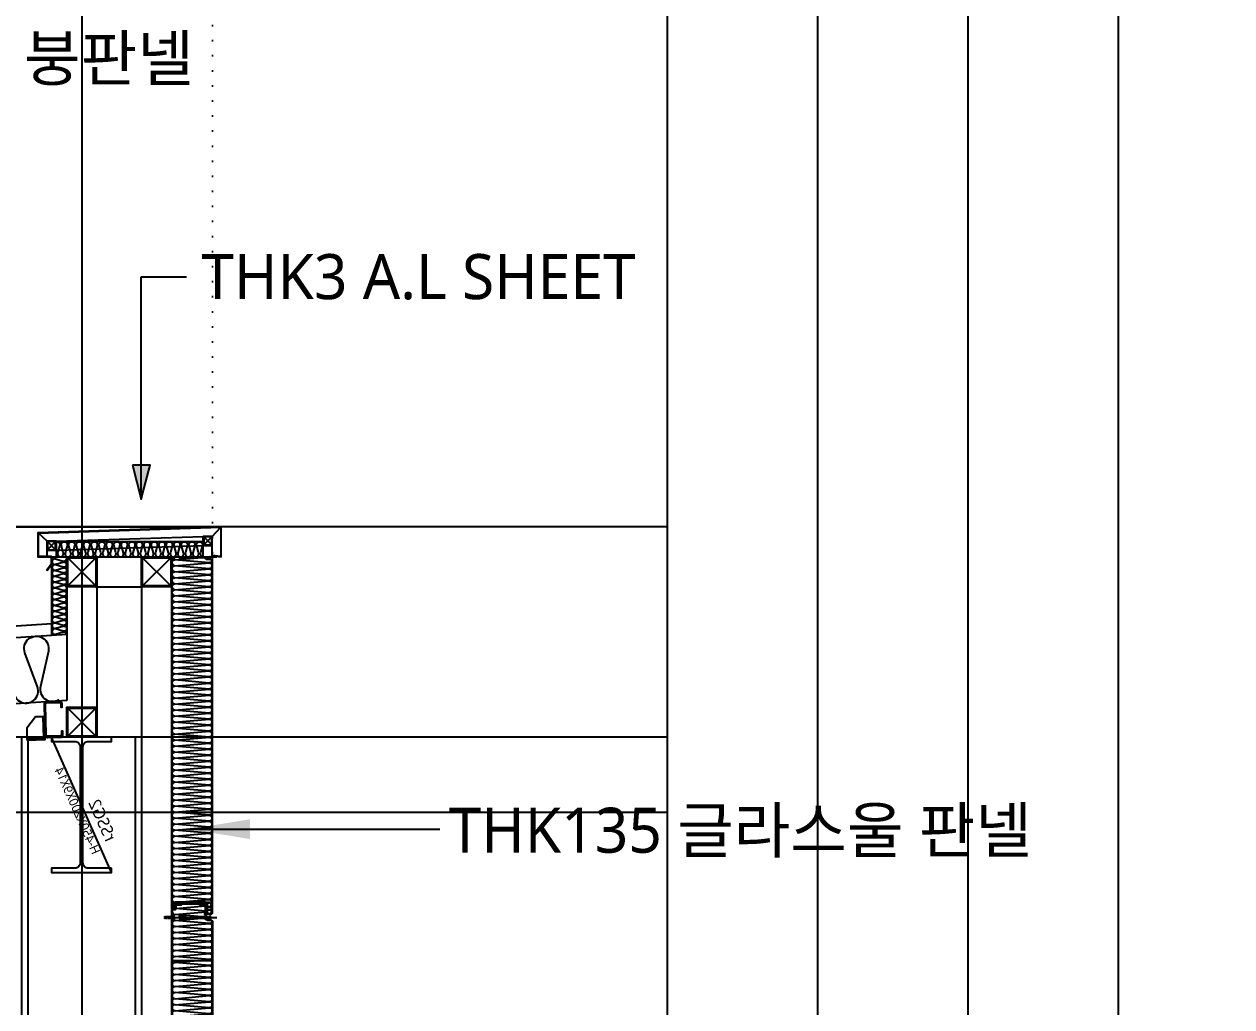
# Model space of a CAD drawing. Header units: millimetres. Extents: x 2325 to 124624, y 1250 to 28650.
# Drawn here: x 73094 to 77113, y 20971 to 24240 of the extents above; entities that cross this region are included whole.
import ezdxf
from ezdxf import colors
from ezdxf.entities.mleader import LeaderData, LeaderLine
from ezdxf.enums import TextEntityAlignment as Align
from ezdxf.math import Vec2, Vec3
from ezdxf.xclip import XClip

# ---------------------------------------------------------------- set-up
doc = ezdxf.new("R2010")
doc.units = ezdxf.units.MM
doc.header["$LTSCALE"] = 200
doc.header["$XCLIPFRAME"] = 0
for name, pattern in [('CEN-GAUN', [32.2, 30, -1, 0.2, -1]), ('DOT-GAUN', [1.25, 0, -1.25]), ('HIDDEN', [0.375, 0.25, -0.125]), ('XR-A-SECTION$0$CEN-OC', [10, 9.25, -0.25, 0.25, -0.25])]:
    doc.linetypes.add(name, pattern=pattern)
doc.layers.get('Defpoints').update_dxf_attribs({"color": 137})
for name, color, linetype in [('0-S-col', 4, 'Continuous'), ('01하지철물', 253, 'Continuous'), ('09GIRDER', 2, 'Continuous'), ('161', 161, 'Continuous'), ('7', 7, 'Continuous'), ('BOLT', 8, 'Continuous'), ('CEN', 1, 'CEN-GAUN'), ('CON', 2, 'Continuous'), ('CTR', 1, 'XR-A-SECTION$0$CEN-OC'), ('ELE-4', 4, 'Continuous'), ('ELE-5', 5, 'Continuous'), ('ELE-6', 6, 'Continuous'), ('ELE-8', 8, 'Continuous'), ('HAT-INS1', 252, 'Continuous'), ('Insul', 252, 'Continuous'), ('PANEL', 6, 'Continuous'), ('S-253', 252, 'Continuous'), ('S-COL', 2, 'Continuous'), ('STEEL-E', 6, 'Continuous'), ('STL', 4, 'Continuous'), ('SYM-LEAD', 6, 'Continuous'), ('SYP_INSUL', 252, 'Continuous'), ('TAG', 6, 'Continuous'), ('TEXT', 3, 'Continuous'), ('WALL', 2, 'Continuous')]:
    doc.layers.add(name, color=color, linetype=linetype)
doc.layers.add('02Waste', color=171, linetype='Continuous', plot=False)
doc.layers.add('CEN-ETC', color=1, linetype='DOT-GAUN', plot=False)
doc.styles.add('맑은고딕', font='malgun.ttf')
doc.styles.add('스타일1', font='malgun.ttf')
doc.dimstyles.new('DIM-QD 2', dxfattribs={"dimscale": 100, "dimtxt": 3, "dimasz": 2, "dimexe": 1, "dimexo": 0, "dimgap": 1, "dimtad": 1, "dimdec": 3, "dimdsep": 46, "dimlunit": 6, "dimtxsty": '스타일1', "dimblk1": 'ARCHTICK', "dimblk2": 'DOT', "dimsah": 1, "dimcen": 0, "dimclrd": 256, "dimclre": 256, "dimclrt": 3, "dimazin": 2, "dimtfac": 1, "dimtdec": 3, "dimtix": 1, "dimtmove": 2, "dimatfit": 3, "dimfxl": 1, "dimtolj": 1, "dimtzin": 0, "dimarcsym": 0})

# ---------------------------------------------------------------- blocks, each defined once
blk = doc.blocks.new('하지철물')
at = {"layer": '01하지철물', "color": 1}
for p, q in [((46.8, 46.8), (-46.8, -46.8)), ((46.8, -46.8), (-46.8, 46.8))]:
    blk.add_line(p, q, dxfattribs=at)
at = {"layer": '01하지철물'}
for points in [[(-50, -50), (-50, 50), (50, 50), (50, -50)], [(-46.8, -46.8), (-46.8, 46.8), (46.8, 46.8), (46.8, -46.8)]]:
    blk.add_lwpolyline(points, close=True, dxfattribs=at)
blk = doc.blocks.new('SCW-1')
at = {"layer": 'BOLT', "color": 8, "linetype": 'HIDDEN', "ltscale": 0.5}
for p, q in [((150, 3), (150, 9)), ((154.1, 12), (151.1, 9)), ((151.1, 9), (151.1, 3)), ((151.1, 3), (154.1, 0)), ((153.1, 5.4), (153.1, 6.6)), ((153.1, 6.6), (154.5, 6.6)), ((154.5, 5.4), (153.1, 5.4)), ((154.5, 12), (154.1, 12)), ((154.1, 0), (154.5, 0)), ((154.5, 6.6), (154.5, 12)), ((154.5, 0), (154.5, 5.4))]:
    blk.add_line(p, q, dxfattribs=at)
for points in [[(0, 6), (9, 7), (11, 9), (12, 7), (10, 3)], [(10, 3), (5, 3), (0, 6), (5, 9), (11, 9)], [(150, 3), (10, 3)], [(11, 9), (150, 9)]]:
    blk.add_lwpolyline(points, dxfattribs=at)
for centre, start, end in [((150.6, 9.2), 199.4712, 340.5288), ((150.6, 2.8), 19.4712, 160.5288)]:
    blk.add_arc(centre, 0.6, start, end, dxfattribs=at)
blk = doc.blocks.new('PANEL-135')
at = {"layer": '161'}
for p, q in [((150, 0), (0, 0)), ((150, -1000), (0, -1000))]:
    blk.add_line(p, q, dxfattribs=at)
at = {"layer": 'BOLT', "color": 8, "linetype": 'HIDDEN', "ltscale": 0.5}
for p, q in [((37.8, 20.4), (41.2, 17)), ((37.8, 19.3), (40.8, 16.3)), ((37.8, 8.7), (40.8, 11.7)), ((37.8, 7.6), (41.2, 11)), ((37.8, 6.4), (41.2, 3)), ((37.8, 5.3), (40.8, 2.3)), ((41.2, 17), (41.2, 11)), ((41.2, 3), (41.2, -3)), ((37.8, -5.3), (40.8, -2.3)), ((37.8, -6.1), (37.8, -6.1)), ((38.6, -5.6), (41.2, -3))]:
    blk.add_line(p, q, dxfattribs=at)
at = {"layer": 'HAT-INS1'}
for points in [[(37.8, 21.4), (137, 30)], [(137, 30.5), (39.6, 38.9)]]:
    blk.add_lwpolyline(points, dxfattribs=at)
for points in [[(147.4, 26.4, -0.625476), (139.5, 10.2), (37.8, 19.1)], [(37.8, 1.4), (139.5, 10.2, -1), (139.5, -9.8), (37.8, -0.9)], [(25.8, -19.8), (139.5, -9.8, -1), (139.5, -29.8), (25.8, -19.8), (25.8, -19.8, 1), (25.8, -39.8, 1)], [(25.8, -39.8), (139.5, -29.8, -1), (139.5, -49.8), (25.8, -39.8), (25.8, -39.8, 1), (25.8, -59.8, 1)], [(16.1, -12.4, 0.338737), (25.8, -19.8)], [(25.8, -59.8), (139.5, -49.8, -1), (139.5, -69.8), (25.8, -59.8), (25.8, -59.8, 1), (25.8, -79.8, 1)], [(25.8, -79.8), (139.5, -69.8, -1), (139.5, -89.8), (25.8, -79.8), (25.8, -79.8, 1), (25.8, -99.8, 1)], [(25.8, -99.8), (139.5, -89.8, -1), (139.5, -109.8), (25.8, -99.8), (25.8, -99.8, 1), (25.8, -119.8, 1)], [(25.8, -119.8), (139.5, -109.8, -1), (139.5, -129.8), (25.8, -119.8), (25.8, -119.8, 1), (25.8, -139.8, 1)], [(25.8, -139.8), (139.5, -129.8, -1), (139.5, -149.8), (25.8, -139.8), (25.8, -139.8, 1), (25.8, -159.8, 1)], [(25.8, -159.8), (139.5, -149.8, -1), (139.5, -169.8), (25.8, -159.8), (25.8, -159.8, 1), (25.8, -179.8, 1)], [(25.8, -179.8), (139.5, -169.8, -1), (139.5, -189.8), (25.8, -179.8), (25.8, -179.8, 1), (25.8, -199.8, 1)], [(25.8, -199.8), (139.5, -189.8, -1), (139.5, -209.8), (25.8, -199.8), (25.8, -199.8, 1), (25.8, -219.8, 1)], [(25.8, -219.8), (139.5, -209.8, -1), (139.5, -229.8), (25.8, -219.8), (25.8, -219.8, 1), (25.8, -239.8, 1)], [(25.8, -239.8), (139.5, -229.8, -1), (139.5, -249.8), (25.8, -239.8), (25.8, -239.8, 1), (25.8, -259.8, 1)], [(25.8, -259.8), (139.5, -249.8, -1), (139.5, -269.8), (25.8, -259.8), (25.8, -259.8, 1), (25.8, -279.8, 1)], [(25.8, -279.8), (139.5, -269.8, -1), (139.5, -289.8), (25.8, -279.8), (25.8, -279.8, 1), (25.8, -299.8, 1)], [(25.8, -299.8), (139.5, -289.8, -1), (139.5, -309.8), (25.8, -299.8), (25.8, -299.8, 1), (25.8, -319.8, 1)], [(25.8, -319.8), (139.5, -309.8, -1), (139.5, -329.8), (25.8, -319.8), (25.8, -319.8, 1), (25.8, -339.8, 1)], [(25.8, -339.8), (139.5, -329.8, -1), (139.5, -349.8), (25.8, -339.8), (25.8, -339.8, 1), (25.8, -359.8, 1)], [(25.8, -359.8), (139.5, -349.8, -1), (139.5, -369.8), (25.8, -359.8), (25.8, -359.8, 1), (25.8, -379.8, 1)], [(25.8, -379.8), (139.5, -369.8, -1), (139.5, -389.8), (25.8, -379.8), (25.8, -379.8, 1), (25.8, -399.8, 1)], [(25.8, -399.8), (139.5, -389.8, -1), (139.5, -409.8), (25.8, -399.8), (25.8, -399.8, 1), (25.8, -419.8, 1)], [(25.8, -419.8), (139.5, -409.8, -1), (139.5, -429.8), (25.8, -419.8), (25.8, -419.8, 1), (25.8, -439.8, 1)], [(25.8, -439.8), (139.5, -429.8, -1), (139.5, -449.8), (25.8, -439.8), (25.8, -439.8, 1), (25.8, -459.8, 1)], [(25.8, -459.8), (139.5, -449.8, -1), (139.5, -469.8), (25.8, -459.8), (25.8, -459.8, 1), (25.8, -479.8, 1)], [(25.8, -479.8), (139.5, -469.8, -1), (139.5, -489.8), (25.8, -479.8), (25.8, -479.8, 1), (25.8, -499.8, 1)], [(25.8, -499.8), (139.5, -489.8, -1), (139.5, -509.8), (25.8, -499.8), (25.8, -499.8, 1), (25.8, -519.8, 1)], [(25.8, -519.8), (139.5, -509.8, -1), (139.5, -529.8), (25.8, -519.8), (25.8, -519.8, 1), (25.8, -539.8, 1)], [(25.8, -539.8), (139.5, -529.8, -1), (139.5, -549.8), (25.8, -539.8), (25.8, -539.8, 1), (25.8, -559.8, 1)], [(25.8, -559.8), (139.5, -549.8, -1), (139.5, -569.8), (25.8, -559.8), (25.8, -559.8, 1), (25.8, -579.8, 1)], [(25.8, -579.8), (139.5, -569.8, -1), (139.5, -589.8), (25.8, -579.8), (25.8, -579.8, 1), (25.8, -599.8, 1)], [(25.8, -599.8), (139.5, -589.8, -1), (139.5, -609.8), (25.8, -599.8), (25.8, -599.8, 1), (25.8, -619.8, 1)], [(25.8, -619.8), (139.5, -609.8, -1), (139.5, -629.8), (25.8, -619.8), (25.8, -619.8, 1), (25.8, -639.8, 1)], [(25.8, -639.8), (139.5, -629.8, -1), (139.5, -649.8), (25.8, -639.8), (25.8, -639.8, 1), (25.8, -659.8, 1)], [(25.8, -659.8), (139.5, -649.8, -1), (139.5, -669.8), (25.8, -659.8), (25.8, -659.8, 1), (25.8, -679.8, 1)], [(25.8, -679.8), (139.5, -669.8, -1), (139.5, -689.8), (25.8, -679.8), (25.8, -679.8, 1), (25.8, -699.8, 1)], [(25.8, -699.8), (139.5, -689.8, -1), (139.5, -709.8), (25.8, -699.8), (25.8, -699.8, 1), (25.8, -719.8, 1)], [(25.8, -719.8), (139.5, -709.8, -1), (139.5, -729.8), (25.8, -719.8), (25.8, -719.8, 1), (25.8, -739.8, 1)], [(25.8, -739.8), (139.5, -729.8, -1), (139.5, -749.8), (25.8, -739.8), (25.8, -739.8, 1), (25.8, -759.8, 1)], [(25.8, -759.8), (139.5, -749.8, -1), (139.5, -769.8), (25.8, -759.8), (25.8, -759.8, 1), (25.8, -779.8, 1)], [(25.8, -779.8), (139.5, -769.8, -1), (139.5, -789.8), (25.8, -779.8), (25.8, -779.8, 1), (25.8, -799.8, 1)], [(25.8, -799.8), (139.5, -789.8, -1), (139.5, -809.8), (25.8, -799.8), (25.8, -799.8, 1), (25.8, -819.8, 1)], [(25.8, -819.8), (139.5, -809.8, -1), (139.5, -829.8), (25.8, -819.8), (25.8, -819.8, 1), (25.8, -839.8, 1)], [(25.8, -839.8), (139.5, -829.8, -1), (139.5, -849.8), (25.8, -839.8), (25.8, -839.8, 1), (25.8, -859.8, 1)], [(25.8, -859.8), (139.5, -849.8, -1), (139.5, -869.8), (25.8, -859.8), (25.8, -859.8, 1), (25.8, -879.8, 1)], [(25.8, -879.8), (139.5, -869.8, -1), (139.5, -889.8), (25.8, -879.8), (25.8, -879.8, 1), (25.8, -899.8, 1)], [(25.8, -899.8), (139.5, -889.8, -1), (139.5, -909.8), (25.8, -899.8), (25.8, -899.8, 1), (25.8, -919.8, 1)], [(25.8, -919.8), (139.5, -909.8, -1), (139.5, -929.8), (25.8, -919.8), (25.8, -919.8, 1), (25.8, -939.8, 1)], [(129.1, -948.8), (25.8, -939.8), (25.8, -939.8, 0.541794), (16.7, -953.8, 0.541794)], [(25.8, -939.8), (139.5, -929.8, -1), (139.5, -949.8), (138.9, -949.7)]]:
    blk.add_lwpolyline(points, format="xyb", dxfattribs=at)
at = {"layer": 'Insul', "color": 251}
for p, q in [((18.3, -964.5), (18.3, -973.7)), ((32.3, -964.5), (18.3, -964.5)), ((32.3, -964.5), (32.3, -973.7)), ((32.3, -973.7), (18.3, -973.7)), ((18.3, -974.7), (18.3, -983)), ((32.3, -974.7), (18.3, -974.7)), ((29, -986.4), (21.7, -986.4)), ((32.3, -974.7), (32.3, -983))]:
    blk.add_line(p, q, dxfattribs=at)
for points in [[(135.1, 38.5), (136, 38.5, 0.414214), (136.3, 38.8), (136.3, 39), (136.3, 39.5, 0.414214), (133.3, 42.5), (128.3, 43.2), (120.8, 43.2, -0.414214), (120.3, 43.7), (120.3, 44, -0.414214), (120.8, 44.5), (133.9, 44.5), (135.5, 44.1, 0.487928), (135.9, 44.4), (135.9, 44.5, 0.414214), (133.9, 46.5), (82.3, 46.5), (40.6, 46.5, 0.414214), (38.6, 44.5), (38.6, 44.4, 0.487928), (39, 44.1), (40.6, 44.5), (53.7, 44.5, -0.414214), (54.2, 44), (54.2, 43.7, -0.414214), (53.7, 43.2), (46.1, 43.2), (41.1, 42.5, 0.414214), (38.1, 39.5), (38.1, 39), (38.1, 38.8, 0.414214), (38.4, 38.5), (39.3, 38.5, 0.414214), (39.6, 38.8), (39.6, 39, -0.414214), (41.1, 40.5), (46.1, 41.2), (54.7, 41.2, 0.414214), (56.2, 42.7), (56.2, 44, -0.414214), (56.7, 44.5), (82.3, 44.5), (117.8, 44.5, -0.414214), (118.3, 44), (118.3, 42.7, 0.414214), (119.8, 41.2), (128.3, 41.2), (133.3, 40.5, -0.414214), (134.8, 39), (134.8, 38.8, 0.414214)], [(135.1, 38.5), (136, 38.5, 0.414214), (136.3, 38.8), (136.3, 39), (136.3, 39.5, 0.414214), (133.3, 42.5), (128.3, 43.2), (120.8, 43.2, -0.414214), (120.3, 43.7), (120.3, 44, -0.414214), (120.8, 44.5), (133.9, 44.5), (135.5, 44.1, 0.487928), (135.9, 44.4), (135.9, 44.5, 0.414214), (133.9, 46.5), (82.3, 46.5), (40.6, 46.5, 0.414214), (38.6, 44.5), (38.6, 44.4, 0.487928), (39, 44.1), (40.6, 44.5), (53.7, 44.5, -0.414214), (54.2, 44), (54.2, 43.7, -0.414214), (53.7, 43.2), (46.1, 43.2), (41.1, 42.5, 0.414214), (38.1, 39.5), (38.1, 39), (38.1, 38.8, 0.414214), (38.4, 38.5), (39.3, 38.5, 0.414214), (39.6, 38.8), (39.6, 39, -0.414214), (41.1, 40.5), (46.1, 41.2), (54.7, 41.2, 0.414214), (56.2, 42.7), (56.2, 44, -0.414214), (56.7, 44.5), (82.3, 44.5), (117.8, 44.5, -0.414214), (118.3, 44), (118.3, 42.7, 0.414214), (119.8, 41.2), (128.3, 41.2), (133.3, 40.5, -0.414214), (134.8, 39), (134.8, 38.8, 0.414214)], [(148.7, -968.9, -0.414214), (146.2, -971.4), (142.9, -971.4, -0.414214), (140.4, -968.9), (140.4, -953.8, 0.414214), (139.4, -952.8), (136.9, -952.8), (136.9, -951.8), (39, -951.8), (39, -952.8), (35.1, -952.8, 0.414214), (34.1, -953.8), (34.1, -983, -0.414191), (29.1, -988), (21.7, -988, -0.414236), (16.7, -983), (16.7, -949.8), (37, -949.8), (37, -948.8), (138.9, -948.8), (138.9, -949.8), (148.7, -949.8)], [(148.7, -968.9, -0.414214), (146.2, -971.4), (142.9, -971.4, -0.414214), (140.4, -968.9), (140.4, -953.8, 0.414214), (139.4, -952.8), (136.9, -952.8), (136.9, -951.8), (39, -951.8), (39, -952.8), (35.1, -952.8, 0.414214), (34.1, -953.8), (34.1, -983, -0.414191), (29.1, -988), (21.7, -988, -0.414236), (16.7, -983), (16.7, -949.8), (37, -949.8), (37, -948.8), (138.9, -948.8), (138.9, -949.8), (148.7, -949.8)], [(142, -951.4), (147, -951.4), (147, -968.9, -0.414214), (146.2, -969.7), (142.9, -969.7, -0.414214), (142, -968.9)]]:
    blk.add_lwpolyline(points, format="xyb", close=True, dxfattribs=at)
blk.add_lwpolyline([(32.3, -952.5), (32.3, -963.5), (18.3, -963.5), (18.3, -952.5)], close=True, dxfattribs=at)
for centre, start, end in [((21.7, -983), 180, 270.0043), ((29, -983), 270.0043, 0)]:
    blk.add_arc(centre, 3.35, start, end, dxfattribs=at)
at = {"layer": 'PANEL', "ltscale": 3}
blk.add_line((149.5, -143.1), (15, -143.1), dxfattribs=at)
for points in [[(44, 43.3), (44, 44.1), (39, 44.1, 0.414214), (37, 42.1), (37, -3.7, -0.39552), (32.8, -8.2), (19.7, -9.1, 0.39896), (15, -14.1), (15, -444.5), (15, -983.8, 0.414242), (20, -988.8), (31.5, -988.8, 0.414191), (35, -985.3), (35, -953.3), (42, -953.3), (42, -952.5), (34.2, -952.5), (34.2, -985.3, -0.414191), (31.5, -988), (20, -988, -0.414242), (15.8, -983.8), (15.8, -444.5), (15.8, -14.1, -0.399273), (19.8, -9.9), (32.8, -9, 0.39552), (37.8, -3.7), (37.8, 42.1, -0.414214), (39, 43.3), (44, 43.3)], [(130.5, 44.1), (130.5, 44.1), (130.5, 43.6), (135.5, 43.6, -0.414214), (137, 42.1), (137, 28.4, 0.414214), (139, 26.4), (148, 26.4, -0.414214), (149.5, 24.9), (149.5, -391.9), (149.5, -969.9, -0.414214), (148, -971.4), (141, -971.4, -0.414214), (139.5, -969.9), (139.5, -952.8), (137, -952.8), (137, -953.3), (139, -953.3), (139, -969.9, 0.414214), (141, -971.9), (148, -971.9, 0.414214), (150, -969.9), (150, -391.9), (150, 24.9, 0.414214), (148, 26.9), (139, 26.9, -0.414214), (137.5, 28.4), (137.5, 42.1, 0.414214), (135.5, 44.1), (130.5, 44.1)]]:
    blk.add_lwpolyline(points, format="xyb", dxfattribs=at)
at = {"layer": 'SYP_INSUL'}
for points in [[(37.8, 41.4), (38.9, 41.5)], [(56.2, 43.2), (70.1, 44.5)], [(38.1, 39), (37.8, 39.1)]]:
    blk.add_lwpolyline(points, dxfattribs=at)
at = {"layer": 'WALL', "color": 3}
blk.add_line((44, 43.3), (44, 43.3), dxfattribs=at)
at = {"xscale": -1}
blk.add_blockref('SCW-1', (176.2, -6), dxfattribs=at)
blk = doc.blocks.new('PANEL-135-1200')
at = {"layer": '161'}
for p, q in [((150, 1200), (0, 1200)), ((150, 0), (0, 0))]:
    blk.add_line(p, q, dxfattribs=at)
at = {"layer": 'BOLT', "color": 8, "linetype": 'HIDDEN', "ltscale": 0.5}
for p, q in [((37.8, 1220.4), (41.2, 1217)), ((37.8, 1219.3), (40.8, 1216.3)), ((37.8, 1208.7), (40.8, 1211.7)), ((37.8, 1207.6), (41.2, 1211)), ((37.8, 1206.4), (41.2, 1203)), ((41.2, 1217), (41.2, 1211)), ((37.8, 1205.3), (40.8, 1202.3)), ((37.8, 1194.7), (40.8, 1197.7)), ((37.8, 1193.9), (37.8, 1193.9)), ((38.6, 1194.4), (41.2, 1197)), ((41.2, 1203), (41.2, 1197))]:
    blk.add_line(p, q, dxfattribs=at)
at = {"layer": 'HAT-INS1'}
for points in [[(37.8, 1221.4), (137, 1230)], [(137, 1230.5), (39.6, 1238.9)]]:
    blk.add_lwpolyline(points, dxfattribs=at)
for points in [[(147.4, 1226.4, -0.625476), (139.5, 1210.2), (37.8, 1219.1)], [(37.8, 1201.4), (139.5, 1210.2, -1), (139.5, 1190.2), (37.8, 1199.1)], [(25.8, 1180.2), (139.5, 1190.2, -1), (139.5, 1170.2), (25.8, 1180.2), (25.8, 1180.2, 1), (25.8, 1160.2, 1)], [(25.8, 1160.2), (139.5, 1170.2, -1), (139.5, 1150.2), (25.8, 1160.2), (25.8, 1160.2, 1), (25.8, 1140.2, 1)], [(15.9, 1188.8, 0.373024), (25.8, 1180.2)], [(25.8, 1140.2), (139.5, 1150.2, -1), (139.5, 1130.2), (25.8, 1140.2), (25.8, 1140.2, 1), (25.8, 1120.2, 1)], [(25.8, 1120.2), (139.5, 1130.2, -1), (139.5, 1110.2), (25.8, 1120.2), (25.8, 1120.2, 1), (25.8, 1100.2, 1)], [(25.8, 1100.2), (139.5, 1110.2, -1), (139.5, 1090.2), (25.8, 1100.2), (25.8, 1100.2, 1), (25.8, 1080.2, 1)], [(25.8, 1080.2), (139.5, 1090.2, -1), (139.5, 1070.2), (25.8, 1080.2), (25.8, 1080.2, 1), (25.8, 1060.2, 1)], [(25.8, 1060.2), (139.5, 1070.2, -1), (139.5, 1050.2), (25.8, 1060.2), (25.8, 1060.2, 1), (25.8, 1040.2, 1)], [(25.8, 1040.2), (139.5, 1050.2, -1), (139.5, 1030.2), (25.8, 1040.2), (25.8, 1040.2, 1), (25.8, 1020.2, 1)], [(25.8, 1020.2), (139.5, 1030.2, -1), (139.5, 1010.2), (25.8, 1020.2), (25.8, 1020.2, 1), (25.8, 1000.2, 1)], [(25.8, 1000.2), (139.5, 1010.2, -1), (139.5, 990.2), (25.8, 1000.2), (25.8, 1000.2, 1), (25.8, 980.2, 1)], [(25.8, 980.2), (139.5, 990.2, -1), (139.5, 970.2), (25.8, 980.2), (25.8, 980.2, 1), (25.8, 960.2, 1)], [(25.8, 960.2), (139.5, 970.2, -1), (139.5, 950.2), (25.8, 960.2), (25.8, 960.2, 1), (25.8, 940.2, 1)], [(25.8, 940.2), (139.5, 950.2, -1), (139.5, 930.2), (25.8, 940.2), (25.8, 940.2, 1), (25.8, 920.2, 1)], [(25.8, 920.2), (139.5, 930.2, -1), (139.5, 910.2), (25.8, 920.2), (25.8, 920.2, 1), (25.8, 900.2, 1)], [(25.8, 900.2), (139.5, 910.2, -1), (139.5, 890.2), (25.8, 900.2), (25.8, 900.2, 1), (25.8, 880.2, 1)], [(25.8, 880.2), (139.5, 890.2, -1), (139.5, 870.2), (25.8, 880.2), (25.8, 880.2, 1), (25.8, 860.2, 1)], [(25.8, 860.2), (139.5, 870.2, -1), (139.5, 850.2), (25.8, 860.2), (25.8, 860.2, 1), (25.8, 840.2, 1)], [(25.8, 840.2), (139.5, 850.2, -1), (139.5, 830.2), (25.8, 840.2), (25.8, 840.2, 1), (25.8, 820.2, 1)], [(25.8, 820.2), (139.5, 830.2, -1), (139.5, 810.2), (25.8, 820.2), (25.8, 820.2, 1), (25.8, 800.2, 1)], [(25.8, 800.2), (139.5, 810.2, -1), (139.5, 790.2), (25.8, 800.2), (25.8, 800.2, 1), (25.8, 780.2, 1)], [(25.8, 780.2), (139.5, 790.2, -1), (139.5, 770.2), (25.8, 780.2), (25.8, 780.2, 1), (25.8, 760.2, 1)], [(25.8, 760.2), (139.5, 770.2, -1), (139.5, 750.2), (25.8, 760.2), (25.8, 760.2, 1), (25.8, 740.2, 1)], [(25.8, 740.2), (139.5, 750.2, -1), (139.5, 730.2), (25.8, 740.2), (25.8, 740.2, 1), (25.8, 720.2, 1)], [(25.8, 720.2), (139.5, 730.2, -1), (139.5, 710.2), (25.8, 720.2), (25.8, 720.2, 1), (25.8, 700.2, 1)], [(25.8, 700.2), (139.5, 710.2, -1), (139.5, 690.2), (25.8, 700.2), (25.8, 700.2, 1), (25.8, 680.2, 1)], [(25.8, 680.2), (139.5, 690.2, -1), (139.5, 670.2), (25.8, 680.2), (25.8, 680.2, 1), (25.8, 660.2, 1)], [(25.8, 660.2), (139.5, 670.2, -1), (139.5, 650.2), (25.8, 660.2), (25.8, 660.2, 1), (25.8, 640.2, 1)], [(25.8, 640.2), (139.5, 650.2, -1), (139.5, 630.2), (25.8, 640.2), (25.8, 640.2, 1), (25.8, 620.2, 1)], [(25.8, 620.2), (139.5, 630.2, -1), (139.5, 610.2), (25.8, 620.2), (25.8, 620.2, 1), (25.8, 600.2, 1)], [(25.8, 600.2), (139.5, 610.2, -1), (139.5, 590.2), (25.8, 600.2), (25.8, 600.2, 1), (25.8, 580.2, 1)], [(25.8, 580.2), (139.5, 590.2, -1), (139.5, 570.2), (25.8, 580.2), (25.8, 580.2, 1), (25.8, 560.2, 1)], [(25.8, 560.2), (139.5, 570.2, -1), (139.5, 550.2), (25.8, 560.2), (25.8, 560.2, 1), (25.8, 540.2, 1)], [(25.8, 540.2), (139.5, 550.2, -1), (139.5, 530.2), (25.8, 540.2), (25.8, 540.2, 1), (25.8, 520.2, 1)], [(25.8, 520.2), (139.5, 530.2, -1), (139.5, 510.2), (25.8, 520.2), (25.8, 520.2, 1), (25.8, 500.2, 1)], [(25.8, 500.2), (139.5, 510.2, -1), (139.5, 490.2), (25.8, 500.2), (25.8, 500.2, 1), (25.8, 480.2, 1)], [(25.8, 480.2), (139.5, 490.2, -1), (139.5, 470.2), (25.8, 480.2), (25.8, 480.2, 1), (25.8, 460.2, 1)], [(25.8, 460.2), (139.5, 470.2, -1), (139.5, 450.2), (25.8, 460.2), (25.8, 460.2, 1), (25.8, 440.2, 1)], [(25.8, 440.2), (139.5, 450.2, -1), (139.5, 430.2), (25.8, 440.2), (25.8, 440.2, 1), (25.8, 420.2, 1)], [(25.8, 420.2), (139.5, 430.2, -1), (139.5, 410.2), (25.8, 420.2), (25.8, 420.2, 1), (25.8, 400.2, 1)], [(25.8, 400.2), (139.5, 410.2, -1), (139.5, 390.2), (25.8, 400.2), (25.8, 400.2, 1), (25.8, 380.2, 1)], [(25.8, 380.2), (139.5, 390.2, -1), (139.5, 370.2), (25.8, 380.2), (25.8, 380.2, 1), (25.8, 360.2, 1)], [(25.8, 360.2), (139.5, 370.2, -1), (139.5, 350.2), (25.8, 360.2), (25.8, 360.2, 1), (25.8, 340.2, 1)], [(25.8, 340.2), (139.5, 350.2, -1), (139.5, 330.2), (25.8, 340.2), (25.8, 340.2, 1), (25.8, 320.2, 1)], [(25.8, 320.2), (139.5, 330.2, -1), (139.5, 310.2), (25.8, 320.2), (25.8, 320.2, 1), (25.8, 300.2, 1)], [(25.8, 300.2), (139.5, 310.2, -1), (139.5, 290.2), (25.8, 300.2), (25.8, 300.2, 1), (25.8, 280.2, 1)], [(25.8, 280.2), (139.5, 290.2, -1), (139.5, 270.2), (25.8, 280.2), (25.8, 280.2, 1), (25.8, 260.2, 1)], [(25.8, 260.2), (139.5, 270.2, -1), (139.5, 250.2), (25.8, 260.2), (25.8, 260.2, 1), (25.8, 240.2, 1)], [(25.8, 240.2), (139.5, 250.2, -1), (139.5, 230.2), (25.8, 240.2), (25.8, 240.2, 1), (25.8, 220.2, 1)], [(25.8, 220.2), (139.5, 230.2, -1), (139.5, 210.2), (25.8, 220.2), (25.8, 220.2, 1), (25.8, 200.2, 1)], [(25.8, 200.2), (139.5, 210.2, -1), (139.5, 190.2), (25.8, 200.2), (25.8, 200.2, 1), (25.8, 180.2, 1)], [(25.8, 180.2), (139.5, 190.2, -1), (139.5, 170.2), (25.8, 180.2), (25.8, 180.2, 1), (25.8, 160.2, 1)], [(25.8, 160.2), (139.5, 170.2, -1), (139.5, 150.2), (25.8, 160.2), (25.8, 160.2, 1), (25.8, 140.2, 1)], [(25.8, 140.2), (139.5, 150.2, -1), (139.5, 130.2), (25.8, 140.2), (25.8, 140.2, 1), (25.8, 120.2, 1)], [(25.8, 120.2), (139.5, 130.2, -1), (139.5, 110.2), (25.8, 120.2), (25.8, 120.2, 1), (25.8, 100.2, 1)], [(25.8, 100.2), (139.5, 110.2, -1), (139.5, 90.2), (25.8, 100.2), (25.8, 100.2, 1), (25.8, 80.2, 1)], [(25.8, 80.2), (139.5, 90.2, -1), (139.5, 70.2), (25.8, 80.2), (25.8, 80.2, 1), (25.8, 60.2, 1)], [(129.1, 51.2), (25.8, 60.2), (25.8, 60.2, 0.541794), (16.6, 46.2, 0.541794)], [(25.8, 60.2), (139.5, 70.2, -1), (139.5, 50.2), (138.9, 50.3)]]:
    blk.add_lwpolyline(points, format="xyb", dxfattribs=at)
at = {"layer": 'Insul', "color": 251}
for p, q in [((18.3, 35.5), (18.3, 26.3)), ((32.3, 35.5), (18.3, 35.5)), ((32.3, 26.3), (18.3, 26.3)), ((18.3, 25.3), (18.3, 17)), ((32.3, 25.3), (18.3, 25.3)), ((29, 13.6), (21.7, 13.6)), ((32.3, 35.5), (32.3, 26.3)), ((32.3, 25.3), (32.3, 17))]:
    blk.add_line(p, q, dxfattribs=at)
for points in [[(135.1, 1238.5), (136, 1238.5, 0.414214), (136.3, 1238.8), (136.3, 1239), (136.3, 1239.5, 0.414214), (133.3, 1242.5), (128.3, 1243.2), (120.8, 1243.2, -0.414214), (120.3, 1243.7), (120.3, 1244, -0.414214), (120.8, 1244.5), (133.9, 1244.5), (135.5, 1244.1, 0.487928), (135.9, 1244.4), (135.9, 1244.5, 0.414214), (133.9, 1246.5), (82.3, 1246.5), (40.6, 1246.5, 0.414214), (38.6, 1244.5), (38.6, 1244.4, 0.487928), (39, 1244.1), (40.6, 1244.5), (53.7, 1244.5, -0.414214), (54.2, 1244), (54.2, 1243.7, -0.414214), (53.7, 1243.2), (46.1, 1243.2), (41.1, 1242.5, 0.414214), (38.1, 1239.5), (38.1, 1239), (38.1, 1238.8, 0.414214), (38.4, 1238.5), (39.3, 1238.5, 0.414214), (39.6, 1238.8), (39.6, 1239, -0.414214), (41.1, 1240.5), (46.1, 1241.2), (54.7, 1241.2, 0.414214), (56.2, 1242.7), (56.2, 1244, -0.414214), (56.7, 1244.5), (82.3, 1244.5), (117.8, 1244.5, -0.414214), (118.3, 1244), (118.3, 1242.7, 0.414214), (119.8, 1241.2), (128.3, 1241.2), (133.3, 1240.5, -0.414214), (134.8, 1239), (134.8, 1238.8, 0.414214)], [(135.1, 1238.5), (136, 1238.5, 0.414214), (136.3, 1238.8), (136.3, 1239), (136.3, 1239.5, 0.414214), (133.3, 1242.5), (128.3, 1243.2), (120.8, 1243.2, -0.414214), (120.3, 1243.7), (120.3, 1244, -0.414214), (120.8, 1244.5), (133.9, 1244.5), (135.5, 1244.1, 0.487928), (135.9, 1244.4), (135.9, 1244.5, 0.414214), (133.9, 1246.5), (82.3, 1246.5), (40.6, 1246.5, 0.414214), (38.6, 1244.5), (38.6, 1244.4, 0.487928), (39, 1244.1), (40.6, 1244.5), (53.7, 1244.5, -0.414214), (54.2, 1244), (54.2, 1243.7, -0.414214), (53.7, 1243.2), (46.1, 1243.2), (41.1, 1242.5, 0.414214), (38.1, 1239.5), (38.1, 1239), (38.1, 1238.8, 0.414214), (38.4, 1238.5), (39.3, 1238.5, 0.414214), (39.6, 1238.8), (39.6, 1239, -0.414214), (41.1, 1240.5), (46.1, 1241.2), (54.7, 1241.2, 0.414214), (56.2, 1242.7), (56.2, 1244, -0.414214), (56.7, 1244.5), (82.3, 1244.5), (117.8, 1244.5, -0.414214), (118.3, 1244), (118.3, 1242.7, 0.414214), (119.8, 1241.2), (128.3, 1241.2), (133.3, 1240.5, -0.414214), (134.8, 1239), (134.8, 1238.8, 0.414214)], [(148.7, 31.1, -0.414214), (146.2, 28.6), (142.9, 28.6, -0.414214), (140.4, 31.1), (140.4, 46.2, 0.414214), (139.4, 47.2), (136.9, 47.2), (136.9, 48.2), (39, 48.2), (39, 47.2), (35.1, 47.2, 0.414214), (34.1, 46.2), (34.1, 17, -0.414191), (29.1, 12), (21.7, 12, -0.414236), (16.6, 17), (16.6, 50.2), (37, 50.2), (37, 51.2), (138.9, 51.2), (138.9, 50.2), (148.7, 50.2)], [(148.7, 31.1, -0.414214), (146.2, 28.6), (142.9, 28.6, -0.414214), (140.4, 31.1), (140.4, 46.2, 0.414214), (139.4, 47.2), (136.9, 47.2), (136.9, 48.2), (39, 48.2), (39, 47.2), (35.1, 47.2, 0.414214), (34.1, 46.2), (34.1, 17, -0.414191), (29.1, 12), (21.7, 12, -0.414236), (16.6, 17), (16.6, 50.2), (37, 50.2), (37, 51.2), (138.9, 51.2), (138.9, 50.2), (148.7, 50.2)], [(142, 48.6), (147, 48.6), (147, 31.1, -0.414214), (146.2, 30.3), (142.9, 30.3, -0.414214), (142, 31.1)]]:
    blk.add_lwpolyline(points, format="xyb", close=True, dxfattribs=at)
blk.add_lwpolyline([(32.3, 47.5), (32.3, 36.5), (18.3, 36.5), (18.3, 47.5)], close=True, dxfattribs=at)
for centre, start, end in [((21.7, 17), 180, 270.0043), ((29, 17), 270.0043, 0)]:
    blk.add_arc(centre, 3.35, start, end, dxfattribs=at)
at = {"layer": 'PANEL', "ltscale": 3}
for points in [[(44, 1243.3), (44, 1244.1), (39, 1244.1, 0.414214), (37, 1242.1), (37, 1196.3, -0.39552), (32.8, 1191.8), (19.7, 1190.9, 0.39896), (15, 1185.9), (15, 555.5), (15, 16.2, 0.414242), (20, 11.2), (31.5, 11.2, 0.414191), (35, 14.7), (35, 46.7), (42, 46.7), (42, 47.5), (34.2, 47.5), (34.2, 14.7, -0.414191), (31.5, 12), (20, 12, -0.414242), (15.8, 16.2), (15.8, 555.5), (15.8, 1185.9, -0.399273), (19.8, 1190.1), (32.8, 1191, 0.39552), (37.8, 1196.3), (37.8, 1242.1, -0.414214), (39, 1243.3), (44, 1243.3)], [(130.5, 1244.1), (130.5, 1244.1), (130.5, 1243.6), (135.5, 1243.6, -0.414214), (137, 1242.1), (137, 1228.4, 0.414214), (139, 1226.4), (148, 1226.4, -0.414214), (149.5, 1224.9), (149.5, 608.1), (149.5, 30.1, -0.414214), (148, 28.6), (141, 28.6, -0.414214), (139.5, 30.1), (139.5, 47.2), (137, 47.2), (137, 46.7), (139, 46.7), (139, 30.1, 0.414214), (141, 28.1), (148, 28.1, 0.414214), (150, 30.1), (150, 608.1), (150, 1224.9, 0.414214), (148, 1226.9), (139, 1226.9, -0.414214), (137.5, 1228.4), (137.5, 1242.1, 0.414214), (135.5, 1244.1), (130.5, 1244.1)]]:
    blk.add_lwpolyline(points, format="xyb", dxfattribs=at)
at = {"layer": 'SYP_INSUL'}
for points in [[(37.8, 1241.4), (38.9, 1241.5)], [(38.1, 1239), (37.8, 1239.1)], [(56.2, 1243.2), (70.1, 1244.5)]]:
    blk.add_lwpolyline(points, dxfattribs=at)
at = {"layer": 'WALL', "color": 3}
blk.add_line((44, 1243.3), (44, 1243.3), dxfattribs=at)
at = {"xscale": -1}
blk.add_blockref('SCW-1', (176.2, 1194), dxfattribs=at)
blk = doc.blocks.new('SG-rSSG2')
at = {"layer": '09GIRDER'}
blk.add_lwpolyline([(-100, -436), (-22.5, -436, 0.414214), (-4.5, -418), (-4.5, -32, 0.414214), (-22.5, -14), (-100, -14), (-100, 0), (100, 0), (100, -14), (22.5, -14, 0.414214), (4.5, -32), (4.5, -418, 0.414214), (22.5, -436), (100, -436), (100, -450), (-100, -450)], format="xyb", close=True, dxfattribs=at)
at = {"layer": 'Defpoints'}
blk.add_line((-100, -450), (100, 0), dxfattribs=at)
at = {"layer": 'Defpoints', "style": '스타일1'}
for s, height, p in [('H-450X200X9X14', 30, (13.5, -244.7)), ('rSSG2', 40, (-69.7, -276.1, 0))]:
    blk.add_text(s, height=height, rotation=66.0375, dxfattribs=at).set_placement(p, align=Align.MIDDLE_CENTER)
blk = doc.blocks.new('STL_30x30')
at = {"layer": 'CTR'}
for p, q in [((1.6, 28.4), (28.4, 1.6)), ((28.4, 28.4), (1.6, 1.6))]:
    blk.add_line(p, q, dxfattribs=at)
at = {"layer": 'ELE-4'}
for points in [[(0, 0), (30, 0), (30, 30), (0, 30)], [(1.6, 1.6), (28.4, 1.6), (28.4, 28.4), (1.6, 28.4)]]:
    blk.add_lwpolyline(points, close=True, dxfattribs=at)
blk = doc.blocks.new('CAP-535X100')
at = {"layer": 'ELE-6'}
blk.add_lwpolyline([(-550, -100), (-60, -100), (-60, -50), (-550, -50)], close=True, dxfattribs=at)
at = {"layer": 'ELE-8'}
for p, q in [((-580, -47.9), (-608.8, -21.1)), ((-550, -47.9), (-60, -32.2)), ((-60, -50), (-60, -32.2)), ((-30, -32.2), (-1.2, -1.3)), ((-30, -96), (-30, -32.2)), ((-580, -98.8), (-580, -48.9)), ((-580, -78.9), (-59.5, -62.2)), ((-550, -50), (-550, -47.9))]:
    blk.add_line(p, q, dxfattribs=at)
at = {"layer": 'Insul'}
for points in [[(-550, -50.3, -0.608337), (-538.2, -63.6), (-544.4, -86.5, 0.524856), (-535, -100, 0.524856), (-525.7, -86.5), (-531.9, -63.6, -1.449198), (-513.2, -63.6), (-519.4, -86.5, 0.524856), (-510, -100, 0.524856), (-500.7, -86.5), (-506.9, -63.6, -1.449198), (-488.2, -63.6), (-494.4, -86.5, 0.524856), (-485, -100, 0.00003), (-485, -100)], [(-485, -100, 0.524856), (-475.7, -86.5), (-481.9, -63.6, -1.449198), (-463.2, -63.6), (-469.4, -86.5, 0.524856), (-460, -100, 0.524856), (-450.7, -86.5), (-456.9, -63.6, -1.449198), (-438.2, -63.6), (-444.4, -86.5, 0.524856), (-435, -100, 0.524856), (-425.7, -86.5), (-431.9, -63.6, -1.449198), (-413.2, -63.6), (-419.4, -86.5, 0.524856), (-410, -100, 0.524856), (-400.7, -86.5), (-406.9, -63.6, -1.449198), (-388.2, -63.6), (-394.4, -86.5, 0.524856), (-385, -100, 0.524856), (-375.7, -86.5), (-381.9, -63.6, -1.449198), (-363.2, -63.6), (-369.4, -86.5, 0.524856), (-360, -100, 0.524856), (-350.7, -86.5), (-356.9, -63.6, -1.449198), (-338.2, -63.6), (-344.4, -86.5, 0.524856), (-335, -100, 0.524856), (-325.7, -86.5), (-331.9, -63.6, -1.449198), (-313.2, -63.6), (-319.4, -86.5, 0.524856), (-310, -100, 0.524856), (-300.7, -86.5), (-306.9, -63.6, -1.449198), (-288.2, -63.6), (-294.4, -86.5, 0.524856), (-285, -100, 0.524856), (-275.7, -86.5), (-281.9, -63.6, -1.449198), (-263.2, -63.6), (-269.4, -86.5, 0.524856), (-260, -100, 0.524856), (-250.7, -86.5), (-256.9, -63.6, -1.449198), (-238.2, -63.6), (-244.4, -86.5, 0.524856), (-235, -100, 0.524856), (-225.7, -86.5), (-231.9, -63.6, -1.449198), (-213.2, -63.6), (-219.4, -86.5, 0.524856), (-210, -100, 0.524856), (-200.7, -86.5), (-206.9, -63.6, -1.449198), (-188.2, -63.6), (-194.4, -86.5, 0.524856), (-185, -100, 0.524856), (-175.7, -86.5), (-181.9, -63.6, -1.449198), (-163.2, -63.6), (-169.4, -86.5, 0.524856), (-160, -100, 0.524856), (-150.7, -86.5), (-156.9, -63.6, -1.449198), (-138.2, -63.6), (-144.4, -86.5, 0.524856), (-135, -100, 0.524856), (-125.7, -86.5), (-131.9, -63.6, -1.449198), (-113.2, -63.6), (-119.4, -86.5, 0.524856), (-110, -100, 0.524856), (-100.7, -86.5), (-106.9, -63.6, -1.449198), (-88.2, -63.6), (-94.4, -86.5, 0.524856), (-85, -100, 0.524856), (-75.7, -86.5), (-81.9, -63.6, -1.449198), (-63.2, -63.6), (-69.4, -86.5, 0.524856), (-60, -100, 0.00003), (-60, -100, 0.00003)]]:
    blk.add_lwpolyline(points, format="xyb", dxfattribs=at)
at = {"layer": 'STL'}
blk.add_lwpolyline([(-579.1, -145.6), (-565, -125), (-565, -98.8), (-608.8, -98.8), (-608.8, -21.1), (-1.2, -1.3), (-1.2, -98.8), (-30, -96), (-30, -117.2), (-28.8, -117.2), (-28.8, -97.2), (0, -100), (0, 0), (-610, -20), (-610, -100), (-566.2, -100), (-566.2, -124.6), (-580.1, -144.9), (-579.1, -145.6)], dxfattribs=at)
at = {"layer": 'S-253'}
for p in [(-60, -62.2), (-580, -77.9)]:
    blk.add_blockref('STL_30x30', p, dxfattribs=at)
blk = doc.blocks.new('dddbbsdfd')
at = {"layer": '0-S-col', "color": 8}
for points in [[(238105.8, 132898.4), (238005.8, 132898.4), (238005.8, 119447.4), (238405.8, 119447.4), (238405.8, 129248.4)], [(238105.8, 132898.4), (238026.8, 132898.4), (238026.8, 129398.4)], [(238405.8, 129398.4), (238405.8, 132898.4), (238305.8, 132898.4)], [(238384.8, 129398.4), (238384.8, 132898.4), (238305.8, 132898.4)]]:
    blk.add_lwpolyline(points, dxfattribs=at)
at = {"layer": '01하지철물'}
for p, q in [((233665.2, 133598.4), (238645.8, 133598.4)), ((238255.8, 133498.4), (238255.8, 132898.4)), ((238405.2, 133498.4), (238405.2, 132898.4)), ((238251.2, 133398.4), (238405.2, 133398.4))]:
    blk.add_line(p, q, dxfattribs=at)
at = {"layer": 'CEN'}
for p, q in [((238205.8, 138444.5), (238205.8, 117294.2)), ((269155.8, 133598.4), (204155.8, 133598.4)), ((269155.8, 132898.4), (204155.8, 132898.4)), ((269155.8, 132648.4), (204155.8, 132648.4))]:
    blk.add_line(p, q, dxfattribs=at)
at = {"layer": 'ELE-5'}
blk.add_line((234441.7, 133043.2), (238105.8, 133276.5), dxfattribs=at)
at = {"layer": 'ELE-8'}
blk.add_line((233640.2, 133598.4), (238670.2, 133598.4), dxfattribs=at)
blk.add_lwpolyline([(238130.9, 133018.2), (238088.9, 133016.9, 0.414214), (238080.2, 133007.6), (238083.3, 132905.6, 0.414214), (238092.6, 132896.9), (238134.5, 132898.2, 0.414214), (238143.3, 132907.5), (238142.9, 132918.5), (238138.4, 132918.3), (238138.8, 132907.3, -0.414214), (238134.4, 132902.7), (238092.4, 132901.4, -0.414214), (238087.8, 132905.8), (238084.7, 133007.7, -0.414214), (238089, 133012.4), (238131, 133013.7, -0.414214), (238135.7, 133009.3), (238136, 132998.3), (238140.5, 132998.4), (238140.2, 133009.4, 0.414214)], format="xyb", close=True, dxfattribs=at)
for points in [[(238081.4, 132966.6), (238052.4, 132965.7), (238022.6, 132928.8), (238023.6, 132892.9), (238023.8, 132889), (238083.7, 132890.8), (238081.4, 132966.6)], [(238023.6, 132892.9), (238079.6, 132894.7), (238077.4, 132966.5)]]:
    blk.add_lwpolyline(points, dxfattribs=at)
at = {"layer": 'Insul'}
for points in [[(238155, 133491.8, -0.500912), (238143.5, 133483.2), (238118.1, 133490.7, 1.337394), (238118.1, 133473.5), (238143.5, 133481, -1.337394), (238143.5, 133463.9), (238118.1, 133471.4, 1.337394), (238118.1, 133454.2), (238143.5, 133461.7, -1.337394), (238143.5, 133444.5), (238118.1, 133452, 1.337394), (238118.1, 133434.8), (238143.5, 133442.3, -1.337394), (238143.5, 133425.1), (238118.1, 133432.6, 1.337394), (238118.1, 133415.5), (238143.5, 133423, -1.337394), (238143.5, 133405.8), (238118.1, 133413.3, 1.337394), (238118.1, 133396.1), (238143.5, 133403.6, -1.337394), (238143.5, 133386.4), (238118.1, 133393.9, 1.337394), (238118.1, 133376.7), (238143.5, 133384.2, -1.337394), (238143.5, 133367.1), (238118.1, 133374.6, 1.337394), (238118.1, 133357.4), (238143.5, 133364.9, -1.337394), (238143.5, 133347.7), (238118.1, 133355.2, 1.337394), (238118.1, 133338), (238143.5, 133345.5, -1.337394), (238143.5, 133328.3), (238118.1, 133335.8, 1.337394), (238118.1, 133318.7), (238143.5, 133326.2, -1.337394), (238143.5, 133309), (238118.1, 133316.5, 1.337394), (238118.1, 133299.3), (238143.5, 133306.8, -1.337394), (238143.5, 133289.6), (238118.1, 133297.1, 1.337394), (238118.1, 133279.9), (238143.5, 133287.4, -1.337394), (238143.5, 133270.3), (238118.1, 133277.8, 1.337394), (238118.1, 133260.6), (238143.5, 133268.1, -1.337394), (238143.5, 133250.9), (238118.1, 133258.4, 1.337394), (238118.1, 133241.2), (238143.5, 133248.7, -0.547936), (238154.9, 133238.8, -0.547936)], [(237980.4, 133061.3, 1.337394), (238058.3, 133066.3), (238016.8, 133179.5, -1.337394), (238094.8, 133184.5), (238068.2, 133067, 0.673224), (238130.2, 133023.9, 0.673224)]]:
    blk.add_lwpolyline(points, format="xyb", dxfattribs=at)
at = {"layer": 'STL', "color": 6}
blk.add_lwpolyline([(238105.8, 133237.6), (238105.8, 133498.4), (238155.8, 133498.4), (238155.8, 133240.8)], dxfattribs=at)
blk.add_lwpolyline([(238155.8, 133020.5), (234576.8, 132788.2), (234562.5, 133007.6), (238155.8, 133240.8)], close=True, dxfattribs=at)
at = {"layer": '7', "rotation": 180}
for p in [(238205.8, 133448.4), (238455.2, 133448.4), (238205.8, 132948.4)]:
    blk.add_blockref('하지철물', p, dxfattribs=at)
at = {"layer": 'CON', "xscale": -1}
blk.add_blockref('PANEL-135', (238655.8, 132298.4), dxfattribs=at)
at = {"layer": 'PANEL'}
blk.add_blockref('CAP-535X100', (238670.2, 133598.4), dxfattribs=at)
at = {"layer": 'S-COL', "xscale": -1}
blk.add_blockref('SG-rSSG2', (238205.2, 132898.4), dxfattribs=at)
at = {"layer": 'STEEL-E'}
ref = blk.add_blockref('PANEL-135-1200', (238655.2, 132298.4), dxfattribs=dict(at, xscale=-1))
XClip(ref).set_block_clipping_path([(0, 0), (150, 1200.0000000012)])
blk = doc.blocks.new('CJA-AH')
at = {"layer": 'TAG'}
h = blk.add_hatch(color=256, dxfattribs=at)
h.dxf.hatch_style = 1
h.paths.add_polyline_path([(-0.75, -0.197), (0, 0), (-0.75, 0.197)])
blk.add_lwpolyline([(-0.75, -0.197), (0, 0), (-0.75, 0.197)], close=True, dxfattribs=at)
blk.add_lwpolyline([(0, 0), (-1, 0)], dxfattribs=at)
blk = doc.blocks.new('_ARCHTICK')
at = {"color": 0, "linetype": 'ByBlock', "const_width": 0.15}
blk.add_lwpolyline([(-0.5, -0.5), (0.5, 0.5)], dxfattribs=at)
blk = doc.blocks.new('_DOT')
at = {"color": 0, "linetype": 'ByBlock'}
blk.add_line((-0.5, 0), (-1, 0), dxfattribs=at)
at = {"color": 0, "linetype": 'ByBlock', "const_width": 0.5}
blk.add_lwpolyline([(-0.25, 0, 1), (0.25, 0, 1)], format="xyb", close=True, dxfattribs=at)

msp = doc.modelspace()

# ---------------------------------------------------------------- linework, layer by layer
at = {"layer": '02Waste'}
for points in [[(65735.4, 15570.8), (76735.4, 15570.8), (76735.4, 26637.2), (65735.4, 26637.2)], [(66235.4, 16070.8), (76235.4, 16070.8), (76235.4, 26137.2), (66235.4, 26137.2)], [(66735.4, 16570.8), (75735.4, 16570.8), (75735.4, 25637.2), (66735.4, 25637.2)], [(67235.4, 17070.8), (75235.4, 17070.8), (75235.4, 25137.2), (67235.4, 25137.2)]]:
    msp.add_lwpolyline(points, close=True, dxfattribs=at)
at = {"layer": 'CEN-ETC', "ltscale": 0.2}
msp.add_line((73720.7, 25137.2), (73720.7, 22139.2), dxfattribs=at)

# ---------------------------------------------------------------- block references
ref = msp.add_blockref('dddbbsdfd', (-164920.1, -111030.2))
XClip(ref).set_block_clipping_path([(232155.531008494, 128100.966), (240155.531008494, 136167.4144981058)])

# ---------------------------------------------------------------- texts
at = {"layer": 'TEXT', "color": 3, "style": '스타일1'}
msp.add_text('THK135 글라스울 판넬', height=150, dxfattribs=at).set_placement((74506.8, 21483.8))

# ---------------------------------------------------------------- leaders
at = {"layer": 'SYM-LEAD'}
msp.add_leader([(73645.2, 21562.2), (74438.9, 21562.2), (74476.9, 21562.2)], dimstyle='DIM-QD 2', dxfattribs=at)
at = {"layer": 'TAG', "color": 3}
ml = msp.add_multileader_mtext('Standard', dxfattribs=at)
ml.set_content('THK236 글라스울 지붕판넬', color=3, style='맑은고딕')
ml.set_leader_properties(color=6)
ml.set_arrow_properties(name='CJA-AH')
ml.build(insert=Vec2(0, 0))
ml.multileader.update_dxf_attribs({"dogleg_length": 3, "arrow_head_size": 150})
ctx = ml.context
ctx.base_point, ctx.char_height, ctx.arrow_head_size, ctx.landing_gap_size, ctx.plane_origin = Vec3(71291.3, 24117.3), 150, 150, 50, Vec3(71765.9, 20838.2)
notes = []
notes.append((ctx, [(0, (1, 1, 0), (71141.3, 24117.3), (1, 0), 150, [(0, [(71141.3, 21958.4)], 0, [])])]))
ctx.mtext.insert, ctx.mtext.flow_direction = Vec3(71341.3, 24201.5), 5
ml = msp.add_multileader_mtext('Standard', dxfattribs=at)
ml.set_content('THK3 A.L SHEET', color=3, style='맑은고딕')
ml.set_leader_properties(color=6)
ml.set_arrow_properties(name='CJA-AH')
ml.build(insert=Vec2(0, 0))
ml.multileader.update_dxf_attribs({"dogleg_length": 3, "arrow_head_size": 150})
ctx = ml.context
ctx.base_point, ctx.char_height, ctx.arrow_head_size, ctx.landing_gap_size, ctx.plane_origin = Vec3(73633.9, 23399), 150, 150, 50, Vec3(74108.6, 20252.3)
notes.append((ctx, [(0, (1, 1, 0), (73483.9, 23399), (1, 0), 150, [(0, [(73483.9, 22660)], 0, [])])]))
ctx.mtext.insert, ctx.mtext.flow_direction = Vec3(73683.9, 23475.2), 5
for ctx, leaders in notes:
    for number, flags, end, landing, length, lines in leaders:
        leader = LeaderData()
        leader.index, (leader.has_last_leader_line, leader.has_dogleg_vector, leader.attachment_direction) = number, flags
        leader.last_leader_point, leader.dogleg_vector, leader.dogleg_length = Vec3(end), Vec3(landing), length
        for number, points, colour, breaks in lines:
            line = LeaderLine()
            line.index, line.vertices, line.color, line.breaks = number, Vec3.list(points), colors.encode_raw_color(colour), breaks
            leader.lines.append(line)
        ctx.leaders.append(leader)

doc.saveas('drawing.dxf')
